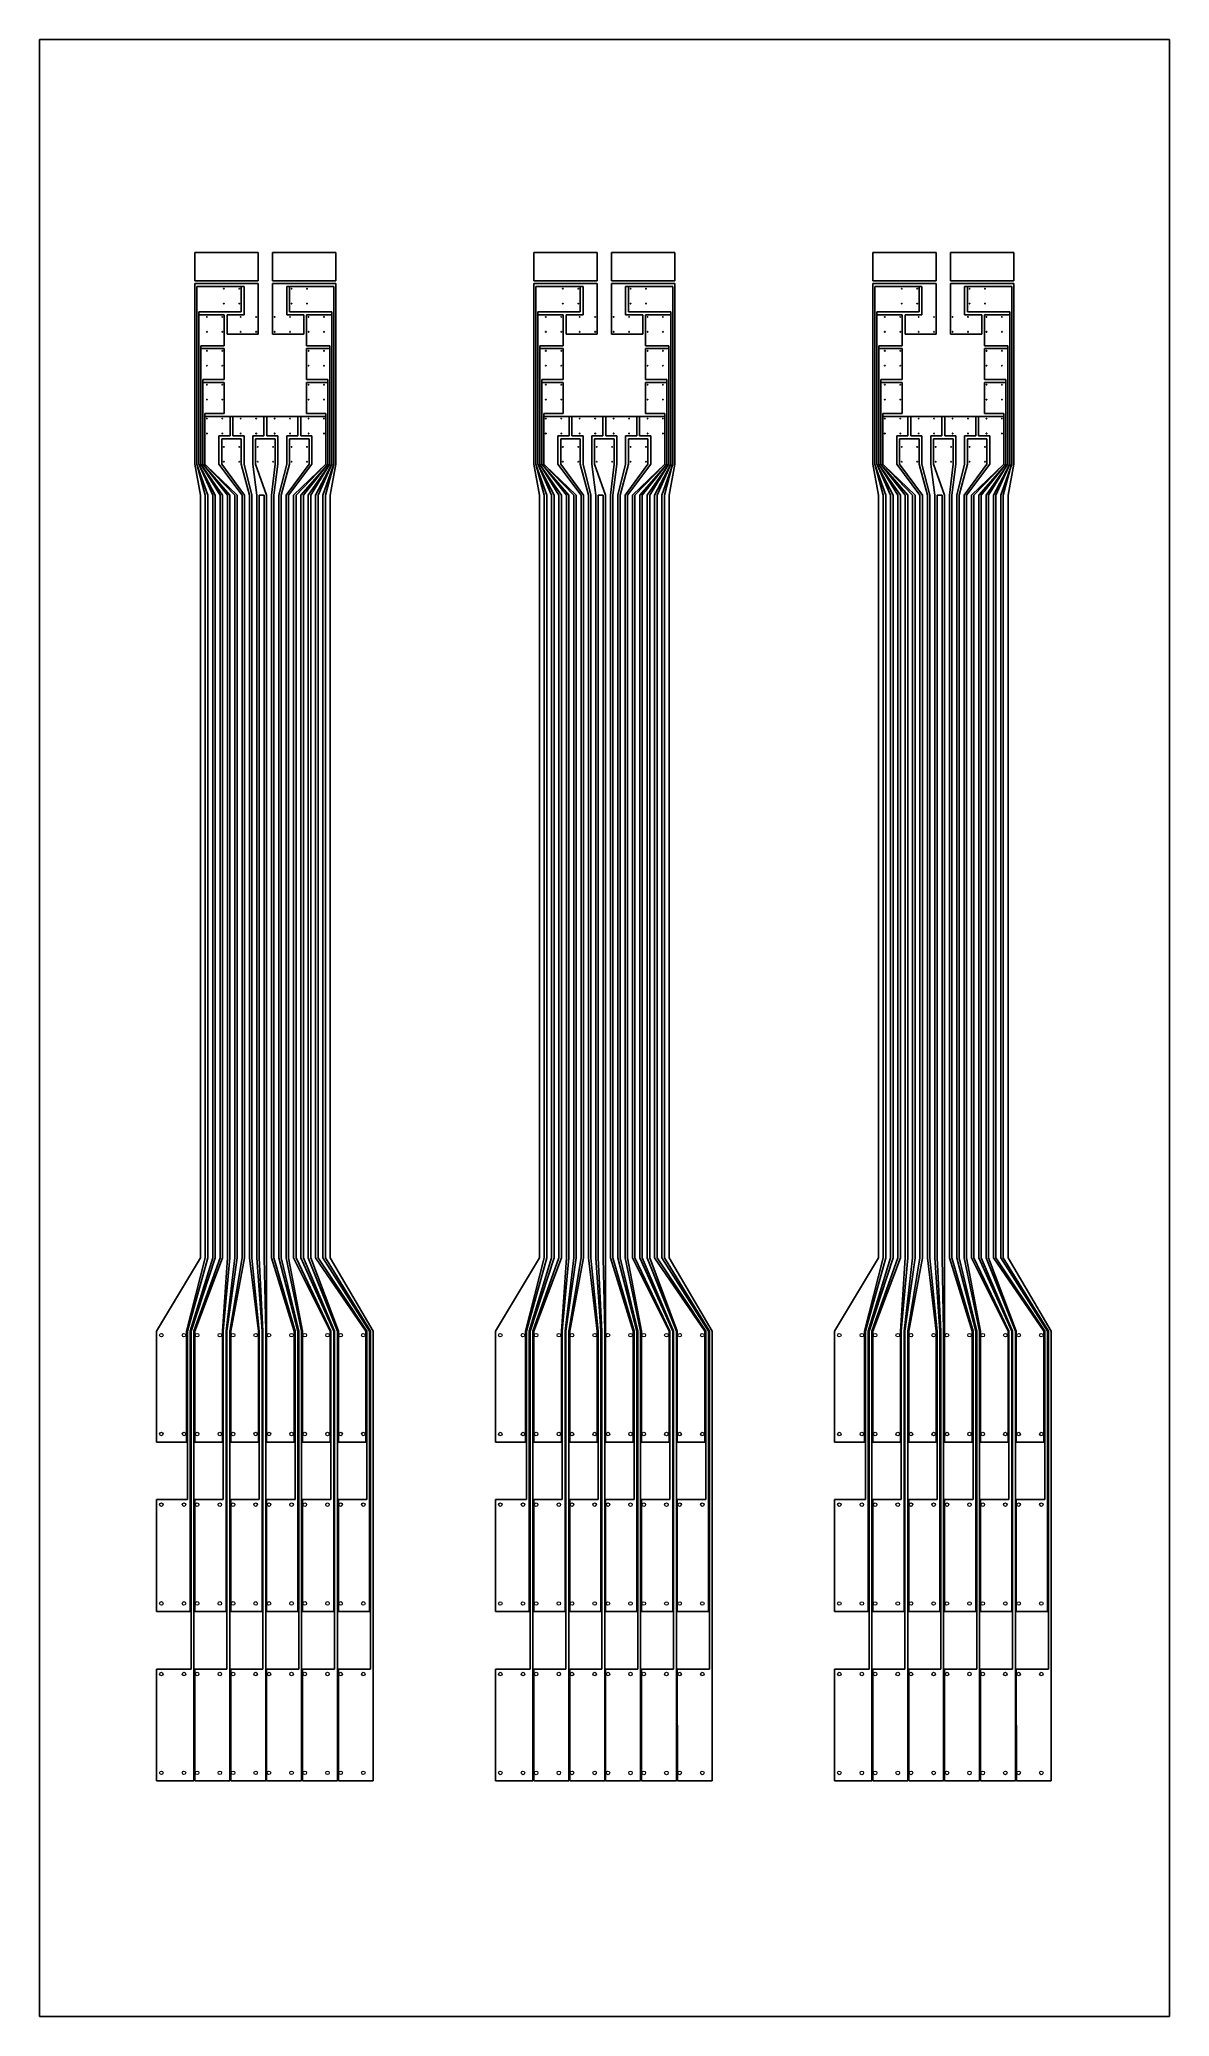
# Model space of a CAD drawing. Header units: inches. Extents: x 7.4 to 47.4, y 10.1 to 80.1.
import ezdxf

# ---------------------------------------------------------------- set-up
doc = ezdxf.new("R2010")
doc.units = ezdxf.units.IN
doc.header["$MEASUREMENT"] = 0
doc.layers.add('Foil', color=5, linetype='Continuous')

msp = doc.modelspace()

# ---------------------------------------------------------------- linework, layer by layer
at = {"layer": 'Foil'}
for p, q in [((7.438, 10.075), (7.438, 80.075)), ((7.438, 80.075), (47.438, 80.075)), ((7.438, 10.075), (7.438, 80.075)), ((7.438, 80.075), (7.438, 10.075)), ((47.438, 80.075), (47.438, 10.075)), ((47.438, 10.075), (47.438, 80.075)), ((47.438, 80.075), (47.438, 10.075)), ((12.937, 71.532), (12.937, 72.532)), ((12.937, 72.532), (15.177, 72.532)), ((15.177, 72.532), (15.177, 71.532)), ((15.687, 71.532), (15.687, 72.532)), ((15.687, 72.532), (17.927, 72.532)), ((17.927, 72.532), (17.927, 71.532)), ((24.937, 72.532), (27.177, 72.532)), ((24.937, 71.532), (24.937, 72.532)), ((27.177, 72.532), (27.177, 71.532)), ((27.687, 71.532), (27.687, 72.532)), ((27.687, 72.532), (29.927, 72.532)), ((29.927, 72.532), (29.927, 71.532)), ((36.937, 71.532), (36.937, 72.532)), ((36.937, 72.532), (39.177, 72.532)), ((39.177, 72.532), (39.177, 71.532)), ((39.687, 71.532), (39.687, 72.532)), ((39.687, 72.532), (41.927, 72.532)), ((41.927, 72.532), (41.927, 71.532)), ((15.177, 71.532), (12.937, 71.532)), ((15.177, 71.432), (12.937, 71.432)), ((12.937, 71.432), (12.937, 65.042)), ((15.177, 69.642), (15.177, 71.432)), ((17.927, 71.532), (15.687, 71.532)), ((17.927, 71.432), (15.687, 71.432)), ((15.687, 71.432), (15.687, 69.642)), ((17.927, 65.042), (17.927, 71.432)), ((27.177, 71.532), (24.937, 71.532)), ((27.177, 71.432), (24.937, 71.432)), ((24.937, 71.432), (24.937, 65.042)), ((27.177, 69.642), (27.177, 71.432)), ((29.927, 71.532), (27.687, 71.532)), ((29.927, 71.432), (27.687, 71.432)), ((27.687, 71.432), (27.687, 69.642)), ((29.927, 65.042), (29.927, 71.432)), ((39.177, 71.532), (36.937, 71.532)), ((39.177, 71.432), (36.937, 71.432)), ((36.937, 71.432), (36.937, 65.042)), ((39.177, 69.642), (39.177, 71.432)), ((41.927, 71.532), (39.687, 71.532)), ((41.927, 71.432), (39.687, 71.432)), ((39.687, 71.432), (39.687, 69.642)), ((41.927, 65.042), (41.927, 71.432)), ((13.007, 65.042), (13.007, 71.332)), ((13.007, 71.332), (14.677, 71.332)), ((14.477, 71.332), (14.577, 71.332)), ((14.577, 71.332), (14.577, 70.432)), ((14.677, 71.332), (14.677, 70.332)), ((16.187, 70.332), (16.187, 71.332)), ((16.187, 71.332), (16.387, 71.332)), ((16.287, 70.432), (16.287, 71.332)), ((16.287, 71.332), (17.857, 71.332)), ((17.857, 71.332), (17.857, 65.042)), ((25.007, 65.042), (25.007, 71.332)), ((25.007, 71.332), (26.677, 71.332)), ((26.477, 71.332), (26.577, 71.332)), ((26.577, 71.332), (26.577, 70.432)), ((26.677, 71.332), (26.677, 70.332)), ((28.187, 70.332), (28.187, 71.332)), ((28.187, 71.332), (28.387, 71.332)), ((28.287, 70.432), (28.287, 71.332)), ((28.287, 71.332), (29.857, 71.332)), ((29.857, 71.332), (29.857, 65.042)), ((37.007, 65.042), (37.007, 71.332)), ((37.007, 71.332), (38.677, 71.332)), ((38.477, 71.332), (38.577, 71.332)), ((38.577, 71.332), (38.577, 70.432)), ((38.677, 71.332), (38.677, 70.332)), ((40.187, 70.332), (40.187, 71.332)), ((40.187, 71.332), (40.387, 71.332)), ((40.287, 70.432), (40.287, 71.332)), ((40.287, 71.332), (41.857, 71.332)), ((41.857, 71.332), (41.857, 65.042)), ((14.577, 70.432), (13.077, 70.432)), ((13.077, 70.432), (13.077, 70.332)), ((13.077, 70.332), (13.077, 70.232)), ((13.077, 65.042), (13.077, 70.332)), ((13.077, 70.332), (13.977, 70.332)), ((13.977, 70.332), (13.977, 69.232)), ((14.677, 70.332), (14.077, 70.332)), ((14.077, 70.332), (14.077, 69.642)), ((16.799, 70.332), (16.187, 70.332)), ((17.787, 70.432), (16.287, 70.432)), ((16.799, 69.642), (16.799, 70.332)), ((17.787, 70.332), (16.887, 70.332)), ((16.887, 70.332), (16.887, 69.232)), ((17.787, 65.042), (17.787, 70.432)), ((17.787, 70.232), (17.787, 70.332)), ((26.577, 70.432), (25.077, 70.432)), ((25.077, 70.432), (25.077, 70.332)), ((25.077, 70.332), (25.077, 70.232)), ((25.077, 65.042), (25.077, 70.332)), ((25.077, 70.332), (25.977, 70.332)), ((25.977, 70.332), (25.977, 69.232)), ((26.677, 70.332), (26.077, 70.332)), ((26.077, 70.332), (26.077, 69.642)), ((28.799, 70.332), (28.187, 70.332)), ((29.787, 70.432), (28.287, 70.432)), ((28.799, 69.642), (28.799, 70.332)), ((29.787, 70.332), (28.887, 70.332)), ((28.887, 70.332), (28.887, 69.232)), ((29.787, 65.042), (29.787, 70.432)), ((29.787, 70.232), (29.787, 70.332)), ((38.577, 70.432), (37.077, 70.432)), ((37.077, 70.432), (37.077, 70.332)), ((37.077, 70.332), (37.077, 70.232)), ((37.077, 65.042), (37.077, 70.332)), ((37.077, 70.332), (37.977, 70.332)), ((37.977, 70.332), (37.977, 69.232)), ((38.677, 70.332), (38.077, 70.332)), ((38.077, 70.332), (38.077, 69.642)), ((40.799, 70.332), (40.187, 70.332)), ((41.787, 70.432), (40.287, 70.432)), ((40.799, 69.642), (40.799, 70.332)), ((41.787, 70.332), (40.887, 70.332)), ((40.887, 70.332), (40.887, 69.232)), ((41.787, 65.042), (41.787, 70.432)), ((41.787, 70.232), (41.787, 70.332)), ((14.077, 69.642), (15.177, 69.642)), ((15.687, 69.642), (16.799, 69.642)), ((26.077, 69.642), (27.177, 69.642)), ((27.687, 69.642), (28.799, 69.642)), ((38.077, 69.642), (39.177, 69.642)), ((39.687, 69.642), (40.799, 69.642)), ((13.977, 69.232), (13.147, 69.232)), ((13.147, 69.232), (13.147, 65.042)), ((13.147, 69.032), (13.147, 69.132)), ((13.147, 69.132), (13.977, 69.132)), ((13.977, 69.132), (13.977, 68.032)), ((16.887, 69.232), (17.717, 69.232)), ((16.887, 68.032), (16.887, 69.132)), ((16.887, 69.132), (17.717, 69.132)), ((17.717, 69.232), (17.717, 69.032)), ((17.717, 69.132), (17.717, 65.042)), ((25.977, 69.232), (25.147, 69.232)), ((25.147, 69.232), (25.147, 65.042)), ((25.147, 69.032), (25.147, 69.132)), ((25.147, 69.132), (25.977, 69.132)), ((25.977, 69.132), (25.977, 68.032)), ((28.887, 69.232), (29.717, 69.232)), ((28.887, 68.032), (28.887, 69.132)), ((28.887, 69.132), (29.717, 69.132)), ((29.717, 69.232), (29.717, 69.032)), ((29.717, 69.132), (29.717, 65.042)), ((37.977, 69.232), (37.147, 69.232)), ((37.147, 69.232), (37.147, 65.042)), ((37.147, 69.032), (37.147, 69.132)), ((37.147, 69.132), (37.977, 69.132)), ((37.977, 69.132), (37.977, 68.032)), ((40.887, 69.232), (41.717, 69.232)), ((40.887, 68.032), (40.887, 69.132)), ((40.887, 69.132), (41.717, 69.132)), ((41.717, 69.232), (41.717, 69.032)), ((41.717, 69.132), (41.717, 65.042)), ((13.977, 68.032), (13.217, 68.032)), ((13.217, 68.032), (13.217, 67.932)), ((13.217, 67.932), (13.217, 67.832)), ((13.217, 65.042), (13.217, 67.932)), ((13.217, 67.932), (13.977, 67.932)), ((13.977, 67.932), (13.977, 66.832)), ((17.647, 68.032), (16.887, 68.032)), ((17.647, 67.932), (16.887, 67.932)), ((16.887, 67.932), (16.887, 66.832)), ((17.647, 65.042), (17.647, 68.032)), ((17.647, 67.832), (17.647, 67.932)), ((25.977, 68.032), (25.217, 68.032)), ((25.217, 68.032), (25.217, 67.932)), ((25.217, 67.932), (25.217, 67.832)), ((25.217, 65.042), (25.217, 67.932)), ((25.217, 67.932), (25.977, 67.932)), ((25.977, 67.932), (25.977, 66.832)), ((29.647, 68.032), (28.887, 68.032)), ((29.647, 67.932), (28.887, 67.932)), ((28.887, 67.932), (28.887, 66.832)), ((29.647, 65.042), (29.647, 68.032)), ((29.647, 67.832), (29.647, 67.932)), ((37.977, 68.032), (37.217, 68.032)), ((37.217, 68.032), (37.217, 67.932)), ((37.217, 67.932), (37.217, 67.832)), ((37.217, 65.042), (37.217, 67.932)), ((37.217, 67.932), (37.977, 67.932)), ((37.977, 67.932), (37.977, 66.832)), ((41.647, 68.032), (40.887, 68.032)), ((41.647, 67.932), (40.887, 67.932)), ((40.887, 67.932), (40.887, 66.832)), ((41.647, 65.042), (41.647, 68.032)), ((41.647, 67.832), (41.647, 67.932)), ((13.977, 66.832), (13.287, 66.832)), ((13.287, 66.832), (13.287, 65.042)), ((13.287, 66.632), (13.287, 66.732)), ((13.287, 66.732), (14.182, 66.732)), ((14.182, 66.732), (14.182, 66.042)), ((14.182, 66.632), (14.182, 66.732)), ((14.182, 66.732), (14.282, 66.732)), ((14.282, 66.732), (14.282, 66.632)), ((15.382, 66.732), (14.282, 66.732)), ((14.282, 66.732), (14.282, 66.042)), ((15.382, 66.632), (15.382, 66.732)), ((15.382, 66.732), (15.482, 66.732)), ((15.382, 66.042), (15.382, 66.732)), ((15.482, 66.732), (15.482, 66.632)), ((15.482, 66.042), (15.482, 66.732)), ((15.482, 66.732), (16.582, 66.732)), ((16.582, 66.732), (16.582, 66.042)), ((16.682, 66.732), (16.582, 66.732)), ((16.582, 66.732), (16.582, 66.632)), ((16.682, 66.632), (16.682, 66.732)), ((17.577, 66.732), (16.682, 66.732)), ((16.682, 66.732), (16.682, 66.042)), ((16.887, 66.832), (17.577, 66.832)), ((17.577, 66.832), (17.577, 66.632)), ((17.577, 65.042), (17.577, 66.732)), ((25.977, 66.832), (25.287, 66.832)), ((25.287, 66.832), (25.287, 65.042)), ((25.287, 66.632), (25.287, 66.732)), ((25.287, 66.732), (26.182, 66.732)), ((26.182, 66.732), (26.182, 66.042)), ((26.182, 66.632), (26.182, 66.732)), ((26.182, 66.732), (26.282, 66.732)), ((26.282, 66.732), (26.282, 66.042)), ((27.382, 66.732), (26.282, 66.732)), ((26.282, 66.732), (26.282, 66.632)), ((27.382, 66.632), (27.382, 66.732)), ((27.382, 66.732), (27.482, 66.732)), ((27.382, 66.042), (27.382, 66.732)), ((27.482, 66.732), (27.482, 66.632)), ((27.482, 66.042), (27.482, 66.732)), ((27.482, 66.732), (28.582, 66.732)), ((28.582, 66.732), (28.582, 66.042)), ((28.682, 66.732), (28.582, 66.732)), ((28.582, 66.732), (28.582, 66.632)), ((28.682, 66.632), (28.682, 66.732)), ((29.577, 66.732), (28.682, 66.732)), ((28.682, 66.732), (28.682, 66.042)), ((28.887, 66.832), (29.577, 66.832)), ((29.577, 66.832), (29.577, 66.632)), ((29.577, 65.042), (29.577, 66.732)), ((37.977, 66.832), (37.287, 66.832)), ((37.287, 66.832), (37.287, 65.042)), ((37.287, 66.632), (37.287, 66.732)), ((37.287, 66.732), (38.182, 66.732)), ((38.182, 66.732), (38.182, 66.042)), ((38.182, 66.632), (38.182, 66.732)), ((38.182, 66.732), (38.282, 66.732)), ((38.282, 66.732), (38.282, 66.042)), ((39.382, 66.732), (38.282, 66.732)), ((38.282, 66.732), (38.282, 66.632)), ((39.382, 66.632), (39.382, 66.732)), ((39.382, 66.732), (39.482, 66.732)), ((39.382, 66.042), (39.382, 66.732)), ((39.482, 66.732), (39.482, 66.632)), ((39.482, 66.042), (39.482, 66.732)), ((39.482, 66.732), (40.582, 66.732)), ((40.582, 66.732), (40.582, 66.042)), ((40.682, 66.732), (40.582, 66.732)), ((40.582, 66.732), (40.582, 66.632)), ((40.682, 66.632), (40.682, 66.732)), ((41.577, 66.732), (40.682, 66.732)), ((40.682, 66.732), (40.682, 66.042)), ((40.887, 66.832), (41.577, 66.832)), ((41.577, 66.832), (41.577, 66.632)), ((41.577, 65.042), (41.577, 66.732)), ((14.182, 66.042), (13.787, 66.042)), ((13.787, 66.042), (13.787, 65.042)), ((13.887, 65.042), (13.887, 65.942)), ((13.887, 65.942), (14.577, 65.942)), ((14.282, 66.042), (14.677, 66.042)), ((14.577, 65.942), (14.577, 65.042)), ((14.677, 66.042), (14.677, 65.042)), ((14.987, 65.042), (14.987, 66.042)), ((14.987, 66.042), (15.382, 66.042)), ((15.087, 65.042), (15.087, 65.942)), ((15.087, 65.942), (15.777, 65.942)), ((15.877, 66.042), (15.482, 66.042)), ((15.777, 65.942), (15.777, 65.042)), ((15.877, 65.042), (15.877, 66.042)), ((16.582, 66.042), (16.187, 66.042)), ((16.187, 66.042), (16.187, 65.042)), ((16.287, 65.042), (16.287, 65.942)), ((16.287, 65.942), (16.977, 65.942)), ((16.682, 66.042), (17.077, 66.042)), ((16.977, 65.942), (16.977, 65.042)), ((17.077, 66.042), (17.077, 65.042)), ((26.182, 66.042), (25.787, 66.042)), ((25.787, 66.042), (25.787, 65.042)), ((25.887, 65.042), (25.887, 65.942)), ((25.887, 65.942), (26.577, 65.942)), ((26.282, 66.042), (26.677, 66.042)), ((26.577, 65.942), (26.577, 65.042)), ((26.677, 66.042), (26.677, 65.042)), ((26.987, 65.042), (26.987, 66.042)), ((26.987, 66.042), (27.382, 66.042)), ((27.087, 65.042), (27.087, 65.942)), ((27.087, 65.942), (27.777, 65.942)), ((27.877, 66.042), (27.482, 66.042)), ((27.777, 65.942), (27.777, 65.042)), ((27.877, 65.042), (27.877, 66.042)), ((28.582, 66.042), (28.187, 66.042)), ((28.187, 66.042), (28.187, 65.042)), ((28.287, 65.042), (28.287, 65.942)), ((28.287, 65.942), (28.977, 65.942)), ((28.682, 66.042), (29.077, 66.042)), ((28.977, 65.942), (28.977, 65.042)), ((29.077, 66.042), (29.077, 65.042)), ((38.182, 66.042), (37.787, 66.042)), ((37.787, 66.042), (37.787, 65.042)), ((37.887, 65.042), (37.887, 65.942)), ((37.887, 65.942), (38.577, 65.942)), ((38.282, 66.042), (38.677, 66.042)), ((38.577, 65.942), (38.577, 65.042)), ((38.677, 66.042), (38.677, 65.042)), ((38.987, 65.042), (38.987, 66.042)), ((38.987, 66.042), (39.382, 66.042)), ((39.087, 65.042), (39.087, 65.942)), ((39.087, 65.942), (39.777, 65.942)), ((39.877, 66.042), (39.482, 66.042)), ((39.777, 65.942), (39.777, 65.042)), ((39.877, 65.042), (39.877, 66.042)), ((40.582, 66.042), (40.187, 66.042)), ((40.187, 66.042), (40.187, 65.042)), ((40.287, 65.042), (40.287, 65.942)), ((40.287, 65.942), (40.977, 65.942)), ((40.682, 66.042), (41.077, 66.042)), ((40.977, 65.942), (40.977, 65.042)), ((41.077, 66.042), (41.077, 65.042)), ((12.937, 65.042), (13.137, 63.942)), ((13.307, 63.942), (13.007, 65.042)), ((13.397, 63.942), (13.021, 64.992)), ((13.657, 63.942), (13.077, 65.042)), ((13.567, 63.942), (13.104, 64.992)), ((13.147, 65.042), (13.827, 63.942)), ((13.178, 64.992), (13.917, 63.942)), ((14.177, 63.942), (13.217, 65.042)), ((13.261, 64.992), (14.087, 63.942)), ((13.287, 65.042), (14.347, 63.942)), ((13.335, 64.992), (14.437, 63.942)), ((13.787, 65.042), (14.607, 63.942)), ((14.697, 63.942), (13.887, 65.042)), ((14.577, 65.042), (14.867, 63.942)), ((14.677, 65.042), (14.957, 63.942)), ((15.127, 63.942), (14.987, 65.042)), ((15.477, 63.942), (15.087, 65.042)), ((15.777, 65.042), (15.647, 63.942)), ((15.737, 63.942), (15.877, 65.042)), ((16.187, 65.042), (15.907, 63.942)), ((15.997, 63.942), (16.287, 65.042)), ((16.977, 65.042), (16.167, 63.942)), ((17.077, 65.042), (16.257, 63.942)), ((16.427, 63.942), (17.577, 65.042)), ((16.517, 63.942), (17.525, 64.992)), ((16.687, 63.942), (17.608, 64.992)), ((16.777, 63.942), (17.647, 65.042)), ((17.717, 65.042), (16.947, 63.942)), ((17.682, 64.992), (17.037, 63.942)), ((17.765, 64.992), (17.207, 63.942)), ((17.297, 63.942), (17.787, 65.042)), ((17.857, 65.042), (17.467, 63.942)), ((17.839, 64.992), (17.557, 63.942)), ((17.727, 63.942), (17.927, 65.042)), ((24.937, 65.042), (25.137, 63.942)), ((25.307, 63.942), (25.007, 65.042)), ((25.397, 63.942), (25.021, 64.992)), ((25.657, 63.942), (25.077, 65.042)), ((25.567, 63.942), (25.104, 64.992)), ((25.147, 65.042), (25.827, 63.942)), ((25.178, 64.992), (25.917, 63.942)), ((26.177, 63.942), (25.217, 65.042)), ((25.261, 64.992), (26.087, 63.942)), ((25.287, 65.042), (26.347, 63.942)), ((25.335, 64.992), (26.437, 63.942)), ((25.787, 65.042), (26.607, 63.942)), ((26.697, 63.942), (25.887, 65.042)), ((26.577, 65.042), (26.867, 63.942)), ((26.677, 65.042), (26.957, 63.942)), ((27.127, 63.942), (26.987, 65.042)), ((27.477, 63.942), (27.087, 65.042)), ((27.777, 65.042), (27.647, 63.942)), ((27.737, 63.942), (27.877, 65.042)), ((28.187, 65.042), (27.907, 63.942)), ((27.997, 63.942), (28.287, 65.042)), ((28.977, 65.042), (28.167, 63.942)), ((29.077, 65.042), (28.257, 63.942)), ((28.427, 63.942), (29.577, 65.042)), ((28.517, 63.942), (29.525, 64.992)), ((28.687, 63.942), (29.608, 64.992)), ((28.777, 63.942), (29.647, 65.042)), ((29.717, 65.042), (28.947, 63.942)), ((29.682, 64.992), (29.037, 63.942)), ((29.765, 64.992), (29.207, 63.942)), ((29.297, 63.942), (29.787, 65.042)), ((29.857, 65.042), (29.467, 63.942)), ((29.839, 64.992), (29.557, 63.942)), ((29.727, 63.942), (29.927, 65.042)), ((36.937, 65.042), (37.137, 63.942)), ((37.307, 63.942), (37.007, 65.042)), ((37.397, 63.942), (37.021, 64.992)), ((37.657, 63.942), (37.077, 65.042)), ((37.567, 63.942), (37.104, 64.992)), ((37.147, 65.042), (37.827, 63.942)), ((37.917, 63.942), (37.178, 64.992)), ((38.177, 63.942), (37.217, 65.042)), ((37.261, 64.992), (38.087, 63.942)), ((37.287, 65.042), (38.347, 63.942)), ((37.335, 64.992), (38.437, 63.942)), ((37.787, 65.042), (38.607, 63.942)), ((38.697, 63.942), (37.887, 65.042)), ((38.577, 65.042), (38.867, 63.942)), ((38.677, 65.042), (38.957, 63.942)), ((39.127, 63.942), (38.987, 65.042)), ((39.477, 63.942), (39.087, 65.042)), ((39.777, 65.042), (39.647, 63.942)), ((39.737, 63.942), (39.877, 65.042)), ((40.187, 65.042), (39.907, 63.942)), ((39.997, 63.942), (40.287, 65.042)), ((40.977, 65.042), (40.167, 63.942)), ((41.077, 65.042), (40.257, 63.942)), ((40.427, 63.942), (41.577, 65.042)), ((40.517, 63.942), (41.525, 64.992)), ((40.687, 63.942), (41.608, 64.992)), ((40.777, 63.942), (41.647, 65.042)), ((41.717, 65.042), (40.947, 63.942)), ((41.682, 64.992), (41.037, 63.942)), ((41.765, 64.992), (41.207, 63.942)), ((41.297, 63.942), (41.787, 65.042)), ((41.857, 65.042), (41.467, 63.942)), ((41.839, 64.992), (41.557, 63.942)), ((41.727, 63.942), (41.927, 65.042)), ((13.137, 63.942), (13.137, 36.942)), ((13.307, 36.942), (13.307, 63.942)), ((13.397, 36.942), (13.397, 63.942)), ((13.567, 36.942), (13.567, 63.942)), ((13.657, 36.942), (13.657, 63.942)), ((13.827, 63.942), (13.827, 36.942)), ((13.917, 63.942), (13.917, 36.942)), ((14.087, 63.942), (14.087, 36.942)), ((14.177, 36.942), (14.177, 63.942)), ((14.347, 63.942), (14.347, 36.942)), ((14.437, 63.942), (14.437, 36.942)), ((14.607, 63.942), (14.607, 36.942)), ((14.697, 36.942), (14.697, 63.942)), ((14.867, 63.942), (14.867, 36.942)), ((14.957, 63.942), (14.957, 36.942)), ((15.127, 36.942), (15.127, 63.942)), ((15.387, 63.942), (15.217, 63.942)), ((15.217, 63.942), (15.217, 36.942)), ((15.387, 36.942), (15.387, 63.942)), ((15.477, 36.942), (15.477, 63.942)), ((15.647, 63.942), (15.647, 36.942)), ((15.737, 36.942), (15.737, 63.942)), ((15.907, 63.942), (15.907, 36.942)), ((15.997, 36.942), (15.997, 63.942)), ((16.167, 63.942), (16.167, 36.942)), ((16.257, 63.942), (16.257, 36.942)), ((16.427, 36.942), (16.427, 63.942)), ((16.517, 36.942), (16.517, 63.942)), ((16.687, 36.942), (16.687, 63.942)), ((16.777, 36.942), (16.777, 63.942)), ((16.947, 63.942), (16.947, 36.942)), ((17.037, 63.942), (17.037, 36.942)), ((17.207, 63.942), (17.207, 36.942)), ((17.297, 36.942), (17.297, 63.942)), ((17.467, 63.942), (17.467, 36.942)), ((17.557, 63.942), (17.557, 36.942)), ((17.727, 36.942), (17.727, 63.942)), ((25.137, 63.942), (25.137, 36.942)), ((25.307, 36.942), (25.307, 63.942)), ((25.397, 36.942), (25.397, 63.942)), ((25.567, 36.942), (25.567, 63.942)), ((25.657, 36.942), (25.657, 63.942)), ((25.827, 63.942), (25.827, 36.942)), ((25.917, 63.942), (25.917, 36.942)), ((26.087, 63.942), (26.087, 36.942)), ((26.177, 36.942), (26.177, 63.942)), ((26.347, 63.942), (26.347, 36.942)), ((26.437, 63.942), (26.437, 36.942)), ((26.607, 63.942), (26.607, 36.942)), ((26.697, 36.942), (26.697, 63.942)), ((26.867, 63.942), (26.867, 36.942)), ((26.957, 63.942), (26.957, 36.942)), ((27.127, 36.942), (27.127, 63.942)), ((27.387, 63.942), (27.217, 63.942)), ((27.217, 63.942), (27.217, 36.942)), ((27.387, 36.942), (27.387, 63.942)), ((27.477, 36.942), (27.477, 63.942)), ((27.647, 63.942), (27.647, 36.942)), ((27.737, 36.942), (27.737, 63.942)), ((27.907, 63.942), (27.907, 36.942)), ((27.997, 36.942), (27.997, 63.942)), ((28.167, 63.942), (28.167, 36.942)), ((28.257, 63.942), (28.257, 36.942)), ((28.427, 36.942), (28.427, 63.942)), ((28.517, 36.942), (28.517, 63.942)), ((28.687, 36.942), (28.687, 63.942)), ((28.777, 36.942), (28.777, 63.942)), ((28.947, 63.942), (28.947, 36.942)), ((29.037, 63.942), (29.037, 36.942)), ((29.207, 63.942), (29.207, 36.942)), ((29.297, 36.942), (29.297, 63.942)), ((29.467, 63.942), (29.467, 36.942)), ((29.557, 63.942), (29.557, 36.942)), ((29.727, 36.942), (29.727, 63.942)), ((37.137, 63.942), (37.137, 36.942)), ((37.307, 36.942), (37.307, 63.942)), ((37.397, 36.942), (37.397, 63.942)), ((37.567, 36.942), (37.567, 63.942)), ((37.657, 36.942), (37.657, 63.942)), ((37.827, 63.942), (37.827, 36.942)), ((37.917, 36.942), (37.917, 63.942)), ((38.087, 63.942), (38.087, 36.942)), ((38.177, 36.942), (38.177, 63.942)), ((38.347, 63.942), (38.347, 36.942)), ((38.437, 63.942), (38.437, 36.942)), ((38.607, 63.942), (38.607, 36.942)), ((38.697, 36.942), (38.697, 63.942)), ((38.867, 63.942), (38.867, 36.942)), ((38.957, 63.942), (38.957, 36.942)), ((39.127, 36.942), (39.127, 63.942)), ((39.387, 63.942), (39.217, 63.942)), ((39.217, 63.942), (39.217, 36.942)), ((39.387, 36.942), (39.387, 63.942)), ((39.477, 36.942), (39.477, 63.942)), ((39.647, 63.942), (39.647, 36.942)), ((39.737, 36.942), (39.737, 63.942)), ((39.907, 63.942), (39.907, 36.942)), ((39.997, 36.942), (39.997, 63.942)), ((40.167, 63.942), (40.167, 36.942)), ((40.257, 63.942), (40.257, 36.942)), ((40.427, 36.942), (40.427, 63.942)), ((40.517, 36.942), (40.517, 63.942)), ((40.687, 36.942), (40.687, 63.942)), ((40.777, 36.942), (40.777, 63.942)), ((40.947, 63.942), (40.947, 36.942)), ((41.037, 63.942), (41.037, 36.942)), ((41.207, 63.942), (41.207, 36.942)), ((41.297, 36.942), (41.297, 63.942)), ((41.467, 63.942), (41.467, 36.942)), ((41.557, 63.942), (41.557, 36.942)), ((41.727, 36.942), (41.727, 63.942)), ((13.137, 36.942), (11.579, 34.342)), ((12.644, 34.342), (13.307, 36.942)), ((12.674, 34.342), (13.397, 36.942)), ((12.774, 34.342), (13.567, 36.942)), ((12.804, 34.342), (13.657, 36.942)), ((13.827, 36.942), (12.904, 34.342)), ((13.917, 36.942), (12.936, 34.342)), ((14.087, 36.942), (13.914, 34.342)), ((13.944, 34.342), (14.177, 36.942)), ((14.347, 36.942), (14.044, 34.342)), ((14.437, 36.942), (14.074, 34.342)), ((14.607, 36.942), (14.174, 34.342)), ((14.206, 34.342), (14.697, 36.942)), ((14.867, 36.942), (15.184, 34.342)), ((14.957, 36.942), (15.214, 34.342)), ((15.314, 34.342), (15.127, 36.942)), ((15.217, 36.942), (15.344, 34.342)), ((15.444, 34.342), (15.387, 36.942)), ((15.476, 34.342), (15.477, 36.942)), ((15.647, 36.942), (16.454, 34.342)), ((16.484, 34.342), (15.737, 36.942)), ((15.907, 36.942), (16.584, 34.342)), ((16.614, 34.342), (15.997, 36.942)), ((16.167, 36.942), (16.714, 34.342)), ((16.257, 36.942), (16.746, 34.342)), ((17.724, 34.342), (16.427, 36.942)), ((17.754, 34.342), (16.517, 36.942)), ((17.854, 34.342), (16.687, 36.942)), ((17.884, 34.342), (16.777, 36.942)), ((16.947, 36.942), (17.984, 34.342)), ((17.037, 36.942), (18.016, 34.342)), ((17.207, 36.942), (18.994, 34.342)), ((19.024, 34.342), (17.297, 36.942)), ((17.467, 36.942), (19.124, 34.342)), ((17.557, 36.942), (19.154, 34.342)), ((19.254, 34.342), (17.727, 36.942)), ((25.137, 36.942), (23.579, 34.342)), ((24.644, 34.342), (25.307, 36.942)), ((24.674, 34.342), (25.397, 36.942)), ((24.774, 34.342), (25.567, 36.942)), ((24.804, 34.342), (25.657, 36.942)), ((25.827, 36.942), (24.904, 34.342)), ((25.917, 36.942), (24.936, 34.342)), ((26.087, 36.942), (25.914, 34.342)), ((25.944, 34.342), (26.177, 36.942)), ((26.347, 36.942), (26.044, 34.342)), ((26.437, 36.942), (26.074, 34.342)), ((26.607, 36.942), (26.174, 34.342)), ((26.206, 34.342), (26.697, 36.942)), ((26.867, 36.942), (27.184, 34.342)), ((26.957, 36.942), (27.214, 34.342)), ((27.314, 34.342), (27.127, 36.942)), ((27.217, 36.942), (27.344, 34.342)), ((27.444, 34.342), (27.387, 36.942)), ((27.476, 34.342), (27.477, 36.942)), ((27.647, 36.942), (28.454, 34.342)), ((28.484, 34.342), (27.737, 36.942)), ((27.907, 36.942), (28.584, 34.342)), ((28.614, 34.342), (27.997, 36.942)), ((28.167, 36.942), (28.714, 34.342)), ((28.257, 36.942), (28.746, 34.342)), ((29.724, 34.342), (28.427, 36.942)), ((29.754, 34.342), (28.517, 36.942)), ((29.854, 34.342), (28.687, 36.942)), ((29.884, 34.342), (28.777, 36.942)), ((28.947, 36.942), (29.984, 34.342)), ((29.037, 36.942), (30.016, 34.342)), ((29.207, 36.942), (30.994, 34.342)), ((31.024, 34.342), (29.297, 36.942)), ((29.467, 36.942), (31.124, 34.342)), ((29.557, 36.942), (31.154, 34.342)), ((31.254, 34.342), (29.727, 36.942)), ((37.137, 36.942), (35.579, 34.342)), ((36.644, 34.342), (37.307, 36.942)), ((36.674, 34.342), (37.397, 36.942)), ((36.774, 34.342), (37.567, 36.942)), ((36.804, 34.342), (37.657, 36.942)), ((37.827, 36.942), (36.904, 34.342)), ((36.936, 34.342), (37.917, 36.942)), ((38.087, 36.942), (37.914, 34.342)), ((37.944, 34.342), (38.177, 36.942)), ((38.347, 36.942), (38.044, 34.342)), ((38.074, 34.342), (38.437, 36.942)), ((38.607, 36.942), (38.174, 34.342)), ((38.206, 34.342), (38.697, 36.942)), ((38.867, 36.942), (39.184, 34.342)), ((38.957, 36.942), (39.214, 34.342)), ((39.314, 34.342), (39.127, 36.942)), ((39.217, 36.942), (39.344, 34.342)), ((39.444, 34.342), (39.387, 36.942)), ((39.476, 34.342), (39.477, 36.942)), ((39.647, 36.942), (40.454, 34.342)), ((40.484, 34.342), (39.737, 36.942)), ((39.907, 36.942), (40.584, 34.342)), ((40.614, 34.342), (39.997, 36.942)), ((40.167, 36.942), (40.714, 34.342)), ((40.257, 36.942), (40.746, 34.342)), ((41.724, 34.342), (40.427, 36.942)), ((41.754, 34.342), (40.517, 36.942)), ((41.854, 34.342), (40.687, 36.942)), ((41.884, 34.342), (40.777, 36.942)), ((40.947, 36.942), (41.984, 34.342)), ((41.037, 36.942), (42.016, 34.342)), ((41.207, 36.942), (42.994, 34.342)), ((43.024, 34.342), (41.297, 36.942)), ((41.467, 36.942), (43.124, 34.342)), ((41.557, 36.942), (43.154, 34.342)), ((43.254, 34.342), (41.727, 36.942)), ((11.579, 34.342), (11.579, 30.416)), ((12.644, 30.416), (12.644, 34.342)), ((12.674, 28.378), (12.674, 34.342)), ((12.774, 24.416), (12.774, 34.342)), ((12.804, 22.378), (12.804, 34.342)), ((12.904, 34.342), (12.904, 18.416)), ((12.936, 34.342), (12.936, 30.416)), ((13.914, 34.342), (13.914, 30.416)), ((13.944, 28.378), (13.944, 34.342)), ((14.044, 34.342), (14.044, 24.416)), ((14.074, 34.342), (14.074, 22.378)), ((14.174, 34.342), (14.174, 18.416)), ((14.206, 30.416), (14.206, 34.342)), ((15.184, 34.342), (15.184, 30.416)), ((15.214, 34.342), (15.214, 28.378)), ((15.314, 24.416), (15.314, 34.342)), ((15.344, 34.342), (15.344, 22.378)), ((15.444, 18.416), (15.444, 34.342)), ((15.476, 30.416), (15.476, 34.342)), ((16.454, 34.342), (16.454, 30.416)), ((16.484, 28.378), (16.484, 34.342)), ((16.584, 34.342), (16.584, 24.416)), ((16.614, 22.378), (16.614, 34.342)), ((16.714, 34.342), (16.714, 18.416)), ((16.746, 34.342), (16.746, 30.416)), ((17.724, 30.416), (17.724, 34.342)), ((17.754, 28.378), (17.754, 34.342)), ((17.854, 24.416), (17.854, 34.342)), ((17.884, 22.378), (17.884, 34.342)), ((17.984, 34.342), (17.984, 18.416)), ((18.016, 34.342), (18.016, 30.416)), ((18.994, 34.342), (18.994, 30.416)), ((19.024, 28.378), (19.024, 34.342)), ((19.124, 34.342), (19.124, 24.416)), ((19.154, 34.342), (19.154, 22.378)), ((19.254, 18.416), (19.254, 34.342)), ((23.579, 34.342), (23.579, 30.415)), ((24.644, 30.415), (24.644, 34.342)), ((24.674, 28.377), (24.674, 34.342)), ((24.774, 24.415), (24.774, 34.342)), ((24.804, 22.377), (24.804, 34.342)), ((24.904, 34.342), (24.904, 18.415)), ((24.936, 34.342), (24.936, 30.415)), ((25.914, 34.342), (25.914, 30.415)), ((25.944, 28.377), (25.944, 34.342)), ((26.044, 34.342), (26.044, 24.415)), ((26.074, 34.342), (26.074, 22.377)), ((26.174, 34.342), (26.174, 18.415)), ((26.206, 30.415), (26.206, 34.342)), ((27.184, 34.342), (27.184, 30.415)), ((27.214, 34.342), (27.214, 28.377)), ((27.314, 24.415), (27.314, 34.342)), ((27.344, 34.342), (27.344, 22.377)), ((27.444, 18.415), (27.444, 34.342)), ((27.476, 30.415), (27.476, 34.342)), ((28.454, 34.342), (28.454, 30.415)), ((28.484, 28.377), (28.484, 34.342)), ((28.584, 34.342), (28.584, 24.415)), ((28.614, 22.377), (28.614, 34.342)), ((28.714, 34.342), (28.714, 18.415)), ((28.746, 34.342), (28.746, 30.415)), ((29.724, 30.415), (29.724, 34.342)), ((29.754, 28.377), (29.754, 34.342)), ((29.854, 24.415), (29.854, 34.342)), ((29.884, 22.377), (29.884, 34.342)), ((29.984, 34.342), (29.984, 18.415)), ((30.016, 34.342), (30.016, 30.415)), ((30.994, 34.342), (30.994, 30.415)), ((31.024, 28.377), (31.024, 34.342)), ((31.124, 34.342), (31.124, 24.415)), ((31.154, 34.342), (31.154, 22.377)), ((31.254, 18.415), (31.254, 34.342)), ((35.579, 34.342), (35.579, 30.415)), ((36.644, 30.415), (36.644, 34.342)), ((36.674, 28.377), (36.674, 34.342)), ((36.774, 24.415), (36.774, 34.342)), ((36.804, 22.377), (36.804, 34.342)), ((36.904, 34.342), (36.904, 18.415)), ((36.936, 30.415), (36.936, 34.342)), ((37.914, 34.342), (37.914, 30.415)), ((37.944, 28.377), (37.944, 34.342)), ((38.044, 34.342), (38.044, 24.415)), ((38.074, 22.377), (38.074, 34.342)), ((38.174, 34.342), (38.174, 18.415)), ((38.206, 30.415), (38.206, 34.342)), ((39.184, 34.342), (39.184, 30.415)), ((39.214, 34.342), (39.214, 28.377)), ((39.314, 24.415), (39.314, 34.342)), ((39.344, 34.342), (39.344, 22.377)), ((39.444, 18.415), (39.444, 34.342)), ((39.476, 30.415), (39.476, 34.342)), ((40.454, 34.342), (40.454, 30.415)), ((40.484, 28.377), (40.484, 34.342)), ((40.584, 34.342), (40.584, 24.415)), ((40.614, 22.377), (40.614, 34.342)), ((40.714, 34.342), (40.714, 18.415)), ((40.746, 34.342), (40.746, 30.415)), ((41.724, 30.415), (41.724, 34.342)), ((41.754, 28.377), (41.754, 34.342)), ((41.854, 24.415), (41.854, 34.342)), ((41.884, 22.377), (41.884, 34.342)), ((41.984, 34.342), (41.984, 18.415)), ((42.016, 34.342), (42.016, 30.415)), ((42.994, 34.342), (42.994, 30.415)), ((43.024, 28.377), (43.024, 34.342)), ((43.124, 34.342), (43.124, 24.415)), ((43.154, 34.342), (43.154, 22.377)), ((43.254, 18.415), (43.254, 34.342)), ((11.579, 30.416), (12.644, 30.416)), ((12.936, 30.416), (12.936, 30.516)), ((13.914, 30.416), (12.936, 30.416)), ((15.184, 30.416), (14.206, 30.416)), ((16.454, 30.416), (15.476, 30.416)), ((16.746, 30.416), (17.724, 30.416)), ((18.016, 30.416), (18.016, 30.516)), ((18.994, 30.416), (18.016, 30.416)), ((23.579, 30.415), (24.644, 30.415)), ((24.936, 30.415), (24.936, 30.515)), ((25.914, 30.415), (24.936, 30.415)), ((27.184, 30.415), (26.206, 30.415)), ((28.454, 30.415), (27.476, 30.415)), ((28.746, 30.415), (29.724, 30.415)), ((30.016, 30.415), (30.016, 30.515)), ((30.994, 30.415), (30.016, 30.415)), ((35.579, 30.415), (36.644, 30.415)), ((36.936, 30.415), (36.936, 30.515)), ((37.914, 30.415), (36.936, 30.415)), ((39.184, 30.415), (38.206, 30.415)), ((40.454, 30.415), (39.476, 30.415)), ((40.746, 30.415), (41.724, 30.415)), ((42.016, 30.415), (42.016, 30.515)), ((42.994, 30.415), (42.016, 30.415)), ((11.579, 24.416), (11.579, 28.378)), ((11.579, 28.378), (12.674, 28.378)), ((12.936, 28.378), (13.944, 28.378)), ((12.936, 24.416), (12.936, 28.378)), ((15.214, 28.378), (14.206, 28.378)), ((14.206, 28.378), (14.206, 24.416)), ((15.476, 24.416), (15.476, 28.378)), ((15.476, 28.378), (16.484, 28.378)), ((16.746, 24.416), (16.746, 28.378)), ((16.746, 28.378), (17.754, 28.378)), ((18.016, 24.416), (18.016, 28.378)), ((18.016, 28.378), (19.024, 28.378)), ((23.579, 24.415), (23.579, 28.377)), ((23.579, 28.377), (24.674, 28.377)), ((24.936, 28.377), (25.944, 28.377)), ((24.936, 24.415), (24.936, 28.377)), ((27.214, 28.377), (26.206, 28.377)), ((26.206, 28.377), (26.206, 24.415)), ((27.476, 24.415), (27.476, 28.377)), ((27.476, 28.377), (28.484, 28.377)), ((28.746, 24.415), (28.746, 28.377)), ((28.746, 28.377), (29.754, 28.377)), ((30.016, 24.415), (30.016, 28.377)), ((30.016, 28.377), (31.024, 28.377)), ((35.579, 24.415), (35.579, 28.377)), ((35.579, 28.377), (36.674, 28.377)), ((36.936, 28.377), (37.944, 28.377)), ((36.936, 24.415), (36.936, 28.377)), ((39.214, 28.377), (38.206, 28.377)), ((38.206, 28.377), (38.206, 24.415)), ((39.476, 24.415), (39.476, 28.377)), ((39.476, 28.377), (40.484, 28.377)), ((40.746, 24.415), (40.746, 28.377)), ((40.746, 28.377), (41.754, 28.377)), ((42.016, 24.415), (42.016, 28.377)), ((42.016, 28.377), (43.024, 28.377)), ((11.579, 24.516), (11.579, 24.416)), ((16.746, 24.516), (16.746, 24.416)), ((23.579, 24.515), (23.579, 24.415)), ((28.746, 24.515), (28.746, 24.415)), ((35.579, 24.515), (35.579, 24.415)), ((40.746, 24.515), (40.746, 24.415)), ((11.579, 24.416), (12.774, 24.416)), ((14.044, 24.416), (12.936, 24.416)), ((14.206, 24.416), (15.314, 24.416)), ((16.584, 24.416), (15.476, 24.416)), ((16.746, 24.416), (17.854, 24.416)), ((19.124, 24.416), (18.016, 24.416)), ((23.579, 24.415), (24.774, 24.415)), ((26.044, 24.415), (24.936, 24.415)), ((26.206, 24.415), (27.314, 24.415)), ((28.584, 24.415), (27.476, 24.415)), ((28.746, 24.415), (29.854, 24.415)), ((31.124, 24.415), (30.016, 24.415)), ((35.579, 24.415), (36.774, 24.415)), ((38.044, 24.415), (36.936, 24.415)), ((38.206, 24.415), (39.314, 24.415)), ((40.584, 24.415), (39.476, 24.415)), ((40.746, 24.415), (41.854, 24.415)), ((43.124, 24.415), (42.016, 24.415)), ((11.579, 18.416), (11.579, 22.378)), ((11.579, 22.378), (12.804, 22.378)), ((14.074, 22.378), (12.936, 22.378)), ((12.936, 22.378), (12.936, 18.416)), ((15.344, 22.378), (14.206, 22.378)), ((14.206, 22.378), (14.207, 18.416)), ((15.477, 18.416), (15.476, 22.378)), ((15.476, 22.378), (16.614, 22.378)), ((16.747, 18.416), (16.746, 22.378)), ((16.746, 22.378), (17.884, 22.378)), ((19.154, 22.378), (18.016, 22.378)), ((18.016, 22.378), (18.021, 18.416)), ((23.579, 18.415), (23.579, 22.377)), ((23.579, 22.377), (24.804, 22.377)), ((26.074, 22.377), (24.936, 22.377)), ((24.936, 22.377), (24.936, 18.415)), ((27.344, 22.377), (26.206, 22.377)), ((26.206, 22.377), (26.207, 18.415)), ((27.477, 18.415), (27.476, 22.377)), ((27.476, 22.377), (28.614, 22.377)), ((28.747, 18.415), (28.746, 22.377)), ((28.746, 22.377), (29.884, 22.377)), ((31.154, 22.377), (30.016, 22.377)), ((30.016, 22.377), (30.021, 18.415)), ((35.579, 18.415), (35.579, 22.377)), ((35.579, 22.377), (36.804, 22.377)), ((36.936, 18.415), (36.936, 22.377)), ((36.936, 22.377), (38.074, 22.377)), ((39.344, 22.377), (38.206, 22.377)), ((38.206, 22.377), (38.207, 18.415)), ((39.477, 18.415), (39.476, 22.377)), ((39.476, 22.377), (40.614, 22.377)), ((40.747, 18.415), (40.746, 22.377)), ((40.746, 22.377), (41.884, 22.377)), ((43.154, 22.377), (42.016, 22.377)), ((42.016, 22.377), (42.021, 18.415)), ((12.904, 18.416), (11.579, 18.416)), ((12.936, 18.416), (12.936, 18.516)), ((14.174, 18.416), (12.936, 18.416)), ((14.207, 18.416), (15.444, 18.416)), ((16.714, 18.416), (15.477, 18.416)), ((17.984, 18.416), (16.747, 18.416)), ((18.021, 18.414), (18.021, 18.514)), ((19.254, 18.416), (18.021, 18.414)), ((24.904, 18.415), (23.579, 18.415)), ((24.936, 18.415), (24.936, 18.515)), ((26.174, 18.415), (24.936, 18.415)), ((26.207, 18.415), (27.444, 18.415)), ((28.714, 18.415), (27.477, 18.415)), ((29.984, 18.415), (28.747, 18.415)), ((30.021, 18.414), (30.021, 18.514)), ((31.254, 18.415), (30.021, 18.414)), ((36.904, 18.415), (35.579, 18.415)), ((36.936, 18.415), (36.936, 18.515)), ((38.174, 18.415), (36.936, 18.415)), ((38.207, 18.415), (39.444, 18.415)), ((40.714, 18.415), (39.477, 18.415)), ((41.984, 18.415), (40.747, 18.415)), ((42.021, 18.414), (42.021, 18.514)), ((43.254, 18.415), (42.021, 18.414)), ((47.438, 10.075), (7.438, 10.075)), ((47.438, 10.075), (7.438, 10.075)), ((7.438, 10.075), (47.438, 10.075))]:
    msp.add_line(p, q, dxfattribs=at)
for centre in [(13.962, 71.252), (13.962, 70.726), (14.507, 71.252), (14.507, 70.726), (16.362, 71.252), (16.362, 70.726), (16.907, 71.252), (16.907, 70.726), (25.962, 71.252), (25.962, 70.726), (26.507, 71.252), (26.507, 70.726), (28.362, 71.252), (28.362, 70.726), (28.907, 71.252), (28.907, 70.726), (37.962, 71.252), (37.962, 70.726), (38.507, 71.252), (38.507, 70.726), (40.362, 71.252), (40.362, 70.726), (40.907, 71.252), (40.907, 70.726), (13.362, 70.252), (13.907, 70.252), (14.562, 70.252), (15.107, 70.252), (15.762, 70.252), (16.307, 70.252), (16.962, 70.252), (17.507, 70.252), (25.362, 70.252), (25.907, 70.252), (26.562, 70.252), (27.107, 70.252), (27.762, 70.252), (28.307, 70.252), (28.962, 70.252), (29.507, 70.252), (37.362, 70.252), (37.907, 70.252), (38.562, 70.252), (39.107, 70.252), (39.762, 70.252), (40.307, 70.252), (40.962, 70.252), (41.507, 70.252), (13.362, 69.726), (13.907, 69.726), (14.562, 69.726), (15.107, 69.726), (15.762, 69.726), (16.307, 69.726), (16.962, 69.726), (17.507, 69.726), (25.362, 69.726), (25.907, 69.726), (26.562, 69.726), (27.107, 69.726), (27.762, 69.726), (28.307, 69.726), (28.962, 69.726), (29.507, 69.726), (37.362, 69.726), (37.907, 69.726), (38.562, 69.726), (39.107, 69.726), (39.762, 69.726), (40.307, 69.726), (40.962, 69.726), (41.507, 69.726), (13.362, 69.052), (13.907, 69.052), (16.962, 69.052), (17.507, 69.052), (25.362, 69.052), (25.907, 69.052), (28.962, 69.052), (29.507, 69.052), (37.362, 69.052), (37.907, 69.052), (40.962, 69.052), (41.507, 69.052), (13.362, 68.526), (13.907, 68.526), (16.962, 68.526), (17.507, 68.526), (25.362, 68.526), (25.907, 68.526), (28.962, 68.526), (29.507, 68.526), (37.362, 68.526), (37.907, 68.526), (40.962, 68.526), (41.507, 68.526), (13.362, 67.852), (13.362, 67.326), (13.907, 67.852), (13.907, 67.326), (16.962, 67.852), (16.962, 67.326), (17.507, 67.852), (17.507, 67.326), (25.362, 67.852), (25.362, 67.326), (25.907, 67.852), (25.907, 67.326), (28.962, 67.852), (28.962, 67.326), (29.507, 67.852), (29.507, 67.326), (37.362, 67.852), (37.362, 67.326), (37.907, 67.852), (37.907, 67.326), (40.962, 67.852), (40.962, 67.326), (41.507, 67.852), (41.507, 67.326), (13.362, 66.652), (13.907, 66.652), (14.562, 66.652), (15.107, 66.652), (15.762, 66.652), (16.307, 66.652), (16.962, 66.652), (17.507, 66.652), (25.362, 66.652), (25.907, 66.652), (26.562, 66.652), (27.107, 66.652), (27.762, 66.652), (28.307, 66.652), (28.962, 66.652), (29.507, 66.652), (37.362, 66.652), (37.907, 66.652), (38.562, 66.652), (39.107, 66.652), (39.762, 66.652), (40.307, 66.652), (40.962, 66.652), (41.507, 66.652), (13.362, 66.126), (13.907, 66.126), (14.562, 66.126), (15.107, 66.126), (15.762, 66.126), (16.307, 66.126), (16.962, 66.126), (17.507, 66.126), (25.362, 66.126), (25.907, 66.126), (26.562, 66.126), (27.107, 66.126), (27.762, 66.126), (28.307, 66.126), (28.962, 66.126), (29.507, 66.126), (37.362, 66.126), (37.907, 66.126), (38.562, 66.126), (39.107, 66.126), (39.762, 66.126), (40.307, 66.126), (40.962, 66.126), (41.507, 66.126), (13.962, 65.652), (13.962, 65.126), (14.507, 65.652), (14.507, 65.126), (15.162, 65.652), (15.162, 65.126), (15.707, 65.652), (15.707, 65.126), (16.362, 65.652), (16.362, 65.126), (16.907, 65.652), (16.907, 65.126), (25.962, 65.652), (25.962, 65.126), (26.507, 65.652), (26.507, 65.126), (27.162, 65.652), (27.162, 65.126), (27.707, 65.652), (27.707, 65.126), (28.362, 65.652), (28.362, 65.126), (28.907, 65.652), (28.907, 65.126), (37.962, 65.652), (37.962, 65.126), (38.507, 65.652), (38.507, 65.126), (39.162, 65.652), (39.162, 65.126), (39.707, 65.652), (39.707, 65.126), (40.362, 65.652), (40.362, 65.126), (40.907, 65.652), (40.907, 65.126)]:
    msp.add_circle(centre, 0.00995, dxfattribs=at)
at = {"layer": 'Foil', "linetype": 'Continuous', "lineweight": 0}
for centre in [(11.75, 34.2), (11.75, 34.2), (12.55, 34.2), (12.55, 34.2), (13.02, 34.2), (13.02, 34.2), (13.82, 34.2), (13.82, 34.2), (14.29, 34.2), (14.29, 34.2), (15.09, 34.2), (15.09, 34.2), (15.56, 34.2), (15.56, 34.2), (16.36, 34.2), (16.36, 34.2), (16.83, 34.2), (16.83, 34.2), (17.63, 34.2), (17.63, 34.2), (18.1, 34.2), (18.1, 34.2), (18.9, 34.2), (18.9, 34.2), (23.75, 34.199), (23.75, 34.199), (24.55, 34.199), (24.55, 34.199), (25.02, 34.199), (25.02, 34.199), (25.82, 34.199), (25.82, 34.199), (26.29, 34.199), (26.29, 34.199), (27.09, 34.199), (27.09, 34.199), (27.56, 34.199), (27.56, 34.199), (28.36, 34.199), (28.36, 34.199), (28.83, 34.199), (28.83, 34.199), (29.63, 34.199), (29.63, 34.199), (30.1, 34.199), (30.1, 34.199), (30.9, 34.199), (30.9, 34.199), (35.75, 34.199), (35.75, 34.199), (36.55, 34.199), (36.55, 34.199), (37.02, 34.199), (37.02, 34.199), (37.82, 34.199), (37.82, 34.199), (38.29, 34.199), (38.29, 34.199), (39.09, 34.199), (39.09, 34.199), (39.56, 34.199), (39.56, 34.199), (40.36, 34.199), (40.36, 34.199), (40.83, 34.199), (40.83, 34.199), (41.63, 34.199), (41.63, 34.199), (42.1, 34.199), (42.1, 34.199), (42.9, 34.199), (42.9, 34.199), (11.75, 30.7), (11.75, 30.7), (12.55, 30.7), (12.55, 30.7), (13.02, 30.7), (13.02, 30.7), (13.82, 30.7), (13.82, 30.7), (14.29, 30.7), (14.29, 30.7), (15.09, 30.7), (15.09, 30.7), (15.56, 30.7), (15.56, 30.7), (16.36, 30.7), (16.36, 30.7), (16.83, 30.7), (16.83, 30.7), (17.63, 30.7), (17.63, 30.7), (18.1, 30.7), (18.1, 30.7), (18.9, 30.7), (18.9, 30.7), (23.75, 30.699), (23.75, 30.699), (24.55, 30.699), (24.55, 30.699), (25.02, 30.699), (25.02, 30.699), (25.82, 30.699), (25.82, 30.699), (26.29, 30.699), (26.29, 30.699), (27.09, 30.699), (27.09, 30.699), (27.56, 30.699), (27.56, 30.699), (28.36, 30.699), (28.36, 30.699), (28.83, 30.699), (28.83, 30.699), (29.63, 30.699), (29.63, 30.699), (30.1, 30.699), (30.1, 30.699), (30.9, 30.699), (30.9, 30.699), (35.75, 30.699), (35.75, 30.699), (36.55, 30.699), (36.55, 30.699), (37.02, 30.699), (37.02, 30.699), (37.82, 30.699), (37.82, 30.699), (38.29, 30.699), (38.29, 30.699), (39.09, 30.699), (39.09, 30.699), (39.56, 30.699), (39.56, 30.699), (40.36, 30.699), (40.36, 30.699), (40.83, 30.699), (40.83, 30.699), (41.63, 30.699), (41.63, 30.699), (42.1, 30.699), (42.1, 30.699), (42.9, 30.699), (42.9, 30.699), (11.75, 28.2), (11.75, 28.2), (12.55, 28.2), (12.55, 28.2), (13.02, 28.2), (13.02, 28.2), (13.82, 28.2), (13.82, 28.2), (14.29, 28.2), (14.29, 28.2), (15.09, 28.2), (15.09, 28.2), (15.56, 28.2), (15.56, 28.2), (16.36, 28.2), (16.36, 28.2), (16.83, 28.2), (16.83, 28.2), (17.63, 28.2), (17.63, 28.2), (18.1, 28.2), (18.1, 28.2), (18.9, 28.2), (18.9, 28.2), (23.75, 28.199), (23.75, 28.199), (24.55, 28.199), (24.55, 28.199), (25.02, 28.199), (25.02, 28.199), (25.82, 28.199), (25.82, 28.199), (26.29, 28.199), (26.29, 28.199), (27.09, 28.199), (27.09, 28.199), (27.56, 28.199), (27.56, 28.199), (28.36, 28.199), (28.36, 28.199), (28.83, 28.199), (28.83, 28.199), (29.63, 28.199), (29.63, 28.199), (30.1, 28.199), (30.1, 28.199), (30.9, 28.199), (30.9, 28.199), (35.75, 28.199), (35.75, 28.199), (36.55, 28.199), (36.55, 28.199), (37.02, 28.199), (37.02, 28.199), (37.82, 28.199), (37.82, 28.199), (38.29, 28.199), (38.29, 28.199), (39.09, 28.199), (39.09, 28.199), (39.56, 28.199), (39.56, 28.199), (40.36, 28.199), (40.36, 28.199), (40.83, 28.199), (40.83, 28.199), (41.63, 28.199), (41.63, 28.199), (42.1, 28.199), (42.1, 28.199), (42.9, 28.199), (42.9, 28.199), (11.75, 24.7), (11.75, 24.7), (12.55, 24.7), (12.55, 24.7), (13.02, 24.7), (13.02, 24.7), (13.82, 24.7), (13.82, 24.7), (14.29, 24.7), (14.29, 24.7), (15.09, 24.7), (15.09, 24.7), (15.56, 24.7), (15.56, 24.7), (16.36, 24.7), (16.36, 24.7), (16.83, 24.7), (16.83, 24.7), (17.63, 24.7), (17.63, 24.7), (18.1, 24.7), (18.1, 24.7), (18.9, 24.7), (18.9, 24.7), (23.75, 24.699), (23.75, 24.699), (24.55, 24.699), (24.55, 24.699), (25.02, 24.699), (25.02, 24.699), (25.82, 24.699), (25.82, 24.699), (26.29, 24.699), (26.29, 24.699), (27.09, 24.699), (27.09, 24.699), (27.56, 24.699), (27.56, 24.699), (28.36, 24.699), (28.36, 24.699), (28.83, 24.699), (28.83, 24.699), (29.63, 24.699), (29.63, 24.699), (30.1, 24.699), (30.1, 24.699), (30.9, 24.699), (30.9, 24.699), (35.75, 24.699), (35.75, 24.699), (36.55, 24.699), (36.55, 24.699), (37.02, 24.699), (37.02, 24.699), (37.82, 24.699), (37.82, 24.699), (38.29, 24.699), (38.29, 24.699), (39.09, 24.699), (39.09, 24.699), (39.56, 24.699), (39.56, 24.699), (40.36, 24.699), (40.36, 24.699), (40.83, 24.699), (40.83, 24.699), (41.63, 24.699), (41.63, 24.699), (42.1, 24.699), (42.1, 24.699), (42.9, 24.699), (42.9, 24.699), (11.75, 22.2), (11.75, 22.2), (12.55, 22.2), (12.55, 22.2), (13.02, 22.2), (13.02, 22.2), (13.82, 22.2), (13.82, 22.2), (14.29, 22.2), (14.29, 22.2), (15.09, 22.2), (15.09, 22.2), (15.56, 22.2), (15.56, 22.2), (16.36, 22.2), (16.36, 22.2), (16.83, 22.2), (16.83, 22.2), (17.63, 22.2), (17.63, 22.2), (18.1, 22.2), (18.1, 22.2), (18.9, 22.2), (18.9, 22.2), (23.75, 22.199), (23.75, 22.199), (24.55, 22.199), (24.55, 22.199), (25.02, 22.199), (25.02, 22.199), (25.82, 22.199), (25.82, 22.199), (26.29, 22.199), (26.29, 22.199), (27.09, 22.199), (27.09, 22.199), (27.56, 22.199), (27.56, 22.199), (28.36, 22.199), (28.36, 22.199), (28.83, 22.199), (28.83, 22.199), (29.63, 22.199), (29.63, 22.199), (30.1, 22.199), (30.1, 22.199), (30.9, 22.199), (30.9, 22.199), (35.75, 22.199), (35.75, 22.199), (36.55, 22.199), (36.55, 22.199), (37.02, 22.199), (37.02, 22.199), (37.82, 22.199), (37.82, 22.199), (38.29, 22.199), (38.29, 22.199), (39.09, 22.199), (39.09, 22.199), (39.56, 22.199), (39.56, 22.199), (40.36, 22.199), (40.36, 22.199), (40.83, 22.199), (40.83, 22.199), (41.63, 22.199), (41.63, 22.199), (42.1, 22.199), (42.1, 22.199), (42.9, 22.199), (42.9, 22.199), (11.75, 18.7), (11.75, 18.7), (12.55, 18.7), (12.55, 18.7), (13.02, 18.7), (13.02, 18.7), (13.82, 18.7), (13.82, 18.7), (14.29, 18.7), (14.29, 18.7), (15.09, 18.7), (15.09, 18.7), (15.56, 18.7), (15.56, 18.7), (16.36, 18.7), (16.36, 18.7), (16.83, 18.7), (16.83, 18.7), (17.63, 18.7), (17.63, 18.7), (18.1, 18.7), (18.1, 18.7), (18.9, 18.7), (18.9, 18.7), (23.75, 18.699), (23.75, 18.699), (24.55, 18.699), (24.55, 18.699), (25.02, 18.699), (25.02, 18.699), (25.82, 18.699), (25.82, 18.699), (26.29, 18.699), (26.29, 18.699), (27.09, 18.699), (27.09, 18.699), (27.56, 18.699), (27.56, 18.699), (28.36, 18.699), (28.36, 18.699), (28.83, 18.699), (28.83, 18.699), (29.63, 18.699), (29.63, 18.699), (30.1, 18.699), (30.1, 18.699), (30.9, 18.699), (30.9, 18.699), (35.75, 18.699), (35.75, 18.699), (36.55, 18.699), (36.55, 18.699), (37.02, 18.699), (37.02, 18.699), (37.82, 18.699), (37.82, 18.699), (38.29, 18.699), (38.29, 18.699), (39.09, 18.699), (39.09, 18.699), (39.56, 18.699), (39.56, 18.699), (40.36, 18.699), (40.36, 18.699), (40.83, 18.699), (40.83, 18.699), (41.63, 18.699), (41.63, 18.699), (42.1, 18.699), (42.1, 18.699), (42.9, 18.699), (42.9, 18.699)]:
    msp.add_circle(centre, 0.0626, dxfattribs=at)

doc.saveas('drawing.dxf')
